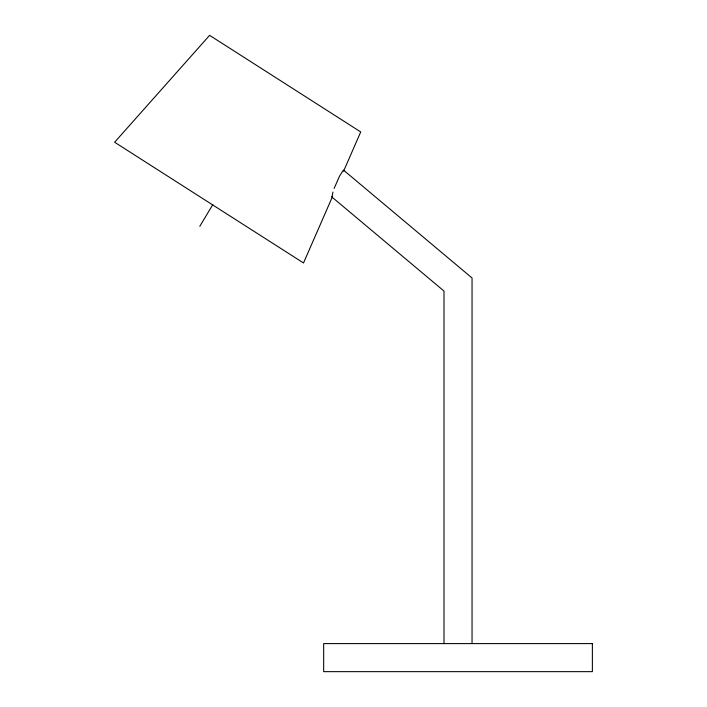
<?xml version="1.0" encoding="UTF-8"?>
<svg xmlns="http://www.w3.org/2000/svg" width="707" height="707" viewBox="0 0 707 707"><rect width="100%" height="100%" fill="white"/><g stroke="black" fill="none" stroke-linecap="round" stroke-linejoin="round"><path stroke-width="1.06" d="M332.096 196.555L332.944 192.074M334.137 188.416L339.599 175.999L343.416 170.051L472.046 277.984L472.046 643.6M332.564 196.44L303.515 262.969L114.622 142.24L209.608 35.35L360.72 131.935L343.558 171.244M199.781 226.337L212.789 204.641M331.724 196.855L443.996 291.063L443.996 643.6M592.378 643.6L323.665 643.6L323.665 671.65L592.378 671.65L592.378 643.6"/></g></svg>
